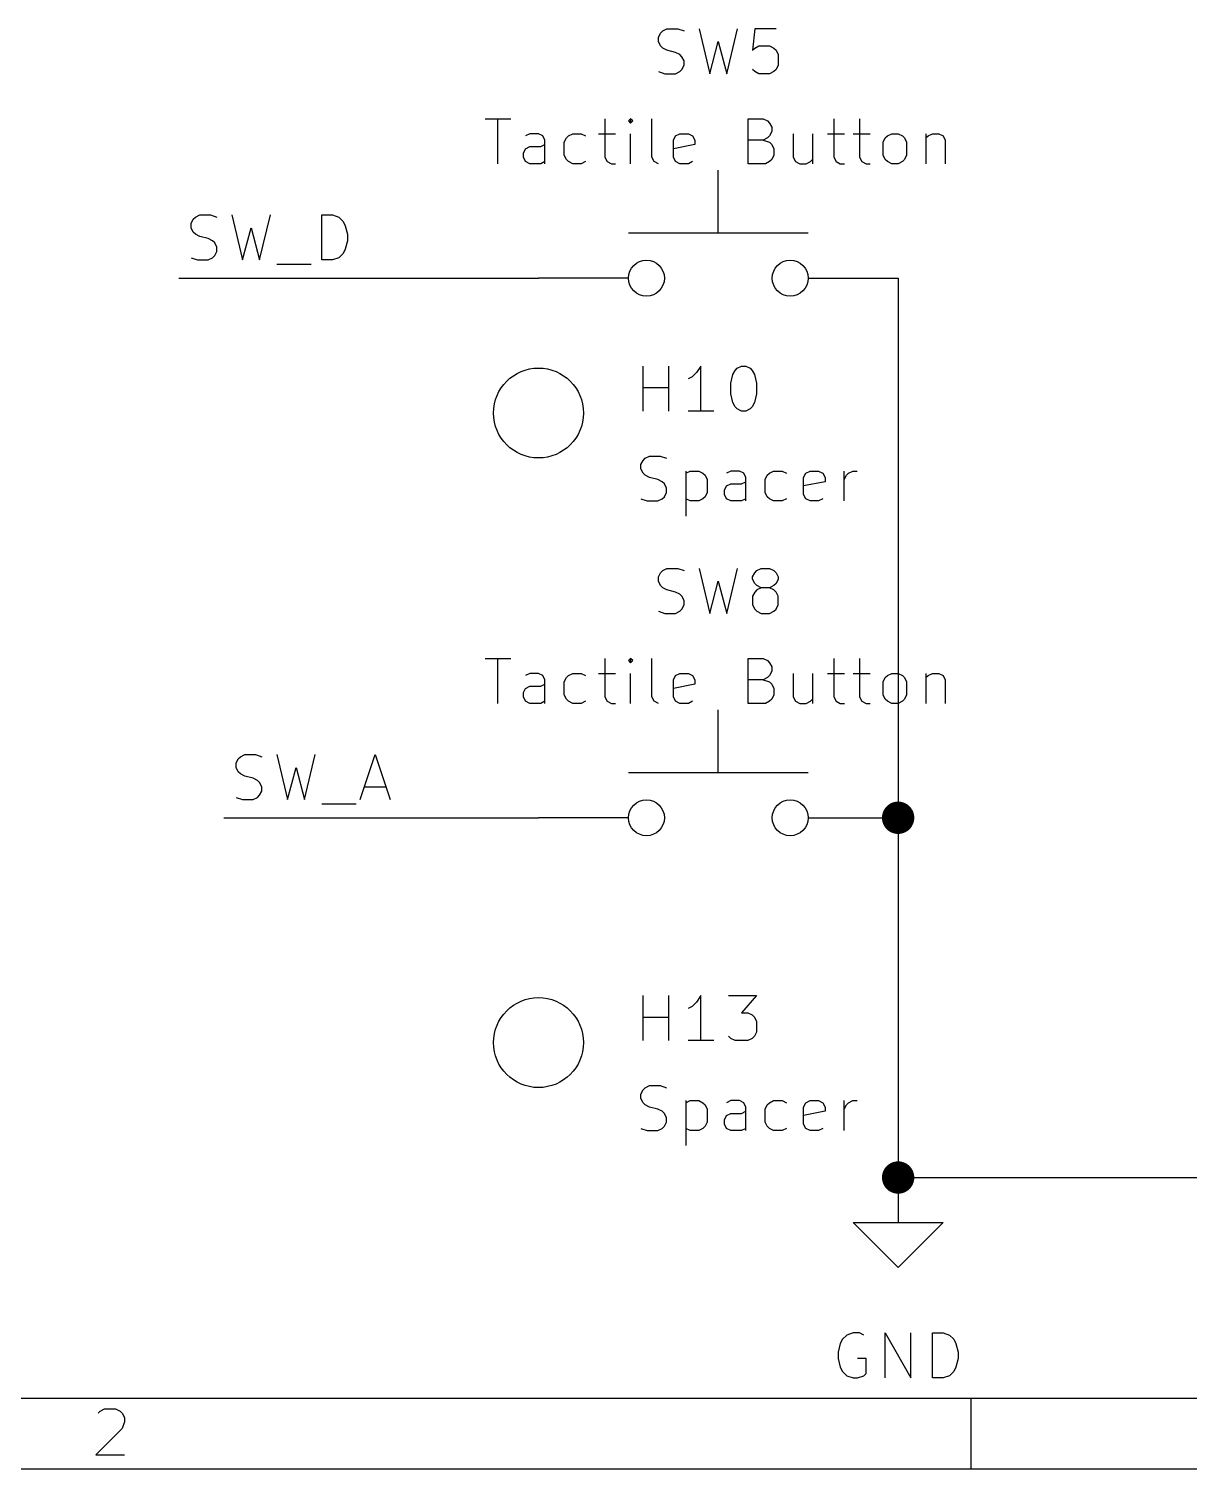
# Model space of a CAD drawing. Extents: x 0.4 to 11.3, y -7.9 to -0.4.
# Drawn here: x 3.283 to 4.574, y -7.874 to -6.273 of the extents above; entities that cross this region are included whole.
import ezdxf

# ---------------------------------------------------------------- set-up
doc = ezdxf.new("R2010")
doc.units = 0
doc.header["$MEASUREMENT"] = 0
for name, color, linetype in [('CYAN2', 4, 'CONTINUOUS'), ('GRAY1', 251, 'CONTINUOUS'), ('GREEN3', 91, 'CONTINUOUS'), ('RED2', 1, 'CONTINUOUS')]:
    doc.layers.add(name, color=color, linetype=linetype)

msp = doc.modelspace()

# ---------------------------------------------------------------- linework, layer by layer
at = {"layer": 'CYAN2', "linetype": 'CONTINUOUS'}
for p, q in [((3.9833, -6.2823), (3.9857, -6.2776)), ((3.9857, -6.2776), (3.9881, -6.2752)), ((3.9881, -6.2752), (3.9929, -6.2728)), ((3.9929, -6.2728), (4.0048, -6.2728)), ((4.0048, -6.2728), (4.0119, -6.2752)), ((4.0286, -6.2728), (4.0405, -6.3228)), ((4.0595, -6.3228), (4.0714, -6.2728)), ((4.0905, -6.2728), (4.0881, -6.2966)), ((4.1143, -6.2728), (4.0905, -6.2728)), ((3.9833, -6.2871), (3.9833, -6.2823)), ((3.9857, -6.2919), (3.9833, -6.2871)), ((3.9881, -6.2942), (3.9857, -6.2919)), ((4.0405, -6.3228), (4.05, -6.2871)), ((4.05, -6.2871), (4.0595, -6.3228)), ((4.0905, -6.2942), (4.0952, -6.2919)), ((4.0952, -6.2919), (4.1071, -6.2919)), ((4.1071, -6.2919), (4.1119, -6.2942)), ((3.9929, -6.2966), (3.9881, -6.2942)), ((4.0024, -6.299), (3.9929, -6.2966)), ((4.0071, -6.3014), (4.0024, -6.299)), ((4.0095, -6.3038), (4.0071, -6.3014)), ((4.0119, -6.3085), (4.0095, -6.3038)), ((4.0119, -6.3133), (4.0119, -6.3085)), ((4.0881, -6.2966), (4.0905, -6.2942)), ((4.1119, -6.2942), (4.1143, -6.2966)), ((4.1143, -6.2966), (4.1167, -6.3014)), ((4.1167, -6.3014), (4.1167, -6.3133)), ((3.9833, -6.3204), (3.9905, -6.3228)), ((3.9905, -6.3228), (4.0024, -6.3228)), ((4.0024, -6.3228), (4.0071, -6.3204)), ((4.0071, -6.3204), (4.0095, -6.318)), ((4.0095, -6.318), (4.0119, -6.3133)), ((4.0905, -6.3204), (4.0881, -6.318)), ((4.0952, -6.3228), (4.0905, -6.3204)), ((4.1071, -6.3228), (4.0952, -6.3228)), ((4.1119, -6.3204), (4.1071, -6.3228)), ((4.1143, -6.318), (4.1119, -6.3204)), ((4.1167, -6.3133), (4.1143, -6.318)), ((3.7905, -6.3728), (3.8191, -6.3728)), ((3.8048, -6.4228), (3.8048, -6.3728)), ((3.9238, -6.3728), (3.9238, -6.4157)), ((3.9524, -6.3728), (3.95, -6.3752)), ((3.9548, -6.3752), (3.9524, -6.3728)), ((3.9524, -6.3728), (3.9524, -6.3776)), ((3.9762, -6.4157), (3.9762, -6.3728)), ((4.0833, -6.4228), (4.0833, -6.3728)), ((4.0833, -6.3728), (4.1, -6.3728)), ((4.1, -6.3728), (4.1048, -6.3752)), ((4.1786, -6.3728), (4.1786, -6.4157)), ((4.2071, -6.3728), (4.2071, -6.4157)), ((3.8405, -6.3895), (3.8357, -6.3919)), ((3.85, -6.3895), (3.8405, -6.3895)), ((3.8548, -6.3919), (3.85, -6.3895)), ((3.8833, -6.3919), (3.8881, -6.3895)), ((3.8881, -6.3895), (3.8976, -6.3895)), ((3.8976, -6.3895), (3.9024, -6.3919)), ((3.9167, -6.3895), (3.9357, -6.3895)), ((3.95, -6.3752), (3.9524, -6.3776)), ((3.9524, -6.3776), (3.9548, -6.3752)), ((3.9524, -6.4228), (3.9524, -6.3895)), ((4.0024, -6.3919), (4.0071, -6.3895)), ((4.0071, -6.3895), (4.0167, -6.3895)), ((4.0167, -6.3895), (4.0214, -6.3919)), ((4.1048, -6.3752), (4.1071, -6.3776)), ((4.1071, -6.3776), (4.1095, -6.3823)), ((4.1095, -6.3871), (4.1071, -6.3919)), ((4.1095, -6.3823), (4.1095, -6.3871)), ((4.1333, -6.3895), (4.1333, -6.4157)), ((4.1548, -6.3895), (4.1548, -6.4228)), ((4.1714, -6.3895), (4.1905, -6.3895)), ((4.2, -6.3895), (4.219, -6.3895)), ((4.2381, -6.3919), (4.2429, -6.3895)), ((4.2429, -6.3895), (4.25, -6.3895)), ((4.25, -6.3895), (4.2548, -6.3919)), ((4.2809, -6.3895), (4.2809, -6.4228)), ((4.2833, -6.3919), (4.2881, -6.3895)), ((4.2881, -6.3895), (4.2952, -6.3895)), ((4.2952, -6.3895), (4.3, -6.3919)), ((3.8357, -6.4061), (3.8405, -6.4038)), ((3.8405, -6.4038), (3.8524, -6.4038)), ((3.8524, -6.4038), (3.8571, -6.4014)), ((3.8571, -6.3966), (3.8548, -6.3919)), ((3.8571, -6.4228), (3.8571, -6.3966)), ((3.8786, -6.399), (3.881, -6.3942)), ((3.8786, -6.4133), (3.8786, -6.399)), ((3.881, -6.3942), (3.8833, -6.3919)), ((4, -6.3966), (4.0024, -6.3919)), ((4, -6.4157), (4, -6.3966)), ((4.0238, -6.4014), (4, -6.4061)), ((4.0214, -6.3919), (4.0238, -6.3966)), ((4.0238, -6.3966), (4.0238, -6.4014)), ((4.1, -6.3966), (4.0833, -6.3966)), ((4.1048, -6.3942), (4.1, -6.3966)), ((4.1, -6.3966), (4.1071, -6.399)), ((4.1071, -6.3919), (4.1048, -6.3942)), ((4.1071, -6.399), (4.1095, -6.4014)), ((4.1095, -6.4014), (4.1119, -6.4061)), ((4.2333, -6.399), (4.2357, -6.3942)), ((4.2333, -6.4133), (4.2333, -6.399)), ((4.2357, -6.3942), (4.2381, -6.3919)), ((4.2548, -6.3919), (4.2571, -6.3942)), ((4.2571, -6.3942), (4.2595, -6.399)), ((4.2595, -6.399), (4.2595, -6.4133)), ((4.2809, -6.3942), (4.2833, -6.3919)), ((4.3, -6.3919), (4.3024, -6.3966)), ((4.3024, -6.3966), (4.3024, -6.4228)), ((3.8333, -6.4109), (3.8357, -6.4061)), ((3.8333, -6.4157), (3.8333, -6.4109)), ((3.8357, -6.4204), (3.8333, -6.4157)), ((3.8405, -6.4228), (3.8357, -6.4204)), ((3.8571, -6.4204), (3.8524, -6.4228)), ((3.881, -6.418), (3.8786, -6.4133)), ((3.8833, -6.4204), (3.881, -6.418)), ((3.8881, -6.4228), (3.8833, -6.4204)), ((3.9024, -6.4204), (3.8976, -6.4228)), ((3.9238, -6.4157), (3.9262, -6.4204)), ((3.9262, -6.4204), (3.931, -6.4228)), ((3.9786, -6.4204), (3.9762, -6.4157)), ((3.9833, -6.4228), (3.9786, -6.4204)), ((4.0024, -6.4204), (4, -6.4157)), ((4.0071, -6.4228), (4.0024, -6.4204)), ((4.0214, -6.4204), (4.0167, -6.4228)), ((4.1071, -6.4204), (4.1024, -6.4228)), ((4.1095, -6.418), (4.1071, -6.4204)), ((4.1119, -6.4133), (4.1095, -6.418)), ((4.1119, -6.4061), (4.1119, -6.4133)), ((4.1333, -6.4157), (4.1357, -6.4204)), ((4.1357, -6.4204), (4.1405, -6.4228)), ((4.1476, -6.4228), (4.1524, -6.4204)), ((4.1524, -6.4204), (4.1548, -6.418)), ((4.1786, -6.4157), (4.181, -6.4204)), ((4.181, -6.4204), (4.1857, -6.4228)), ((4.2071, -6.4157), (4.2095, -6.4204)), ((4.2095, -6.4204), (4.2143, -6.4228)), ((4.2357, -6.418), (4.2333, -6.4133)), ((4.2381, -6.4204), (4.2357, -6.418)), ((4.2429, -6.4228), (4.2381, -6.4204)), ((4.2548, -6.4204), (4.25, -6.4228)), ((4.2571, -6.418), (4.2548, -6.4204)), ((4.2595, -6.4133), (4.2571, -6.418)), ((3.8524, -6.4228), (3.8405, -6.4228)), ((3.8976, -6.4228), (3.8881, -6.4228)), ((3.931, -6.4228), (3.9357, -6.4228)), ((4.0167, -6.4228), (4.0071, -6.4228)), ((4.1024, -6.4228), (4.0833, -6.4228)), ((4.1405, -6.4228), (4.1476, -6.4228)), ((4.1857, -6.4228), (4.1905, -6.4228)), ((4.2143, -6.4228), (4.219, -6.4228)), ((4.25, -6.4228), (4.2429, -6.4228)), ((3.9663, -6.6978), (3.9663, -6.6478)), ((3.9949, -6.6978), (3.9949, -6.6478)), ((4.021, -6.6597), (4.0163, -6.6621)), ((4.0258, -6.6549), (4.021, -6.6597)), ((4.0306, -6.6478), (4.0258, -6.6549)), ((4.0306, -6.6978), (4.0306, -6.6478)), ((4.0639, -6.6669), (4.0663, -6.6573)), ((4.0663, -6.6573), (4.0687, -6.6526)), ((4.0687, -6.6526), (4.071, -6.6502)), ((4.071, -6.6502), (4.0758, -6.6478)), ((4.0758, -6.6478), (4.0806, -6.6478)), ((4.0806, -6.6478), (4.0853, -6.6502)), ((4.0853, -6.6502), (4.0877, -6.6526)), ((4.0877, -6.6526), (4.0901, -6.6573)), ((4.0901, -6.6573), (4.0925, -6.6669)), ((3.9663, -6.6716), (3.9949, -6.6716)), ((4.0639, -6.6788), (4.0639, -6.6669)), ((4.0925, -6.6669), (4.0925, -6.6788)), ((4.0663, -6.6883), (4.0639, -6.6788)), ((4.0687, -6.693), (4.0663, -6.6883)), ((4.071, -6.6954), (4.0687, -6.693)), ((4.0877, -6.693), (4.0853, -6.6954)), ((4.0901, -6.6883), (4.0877, -6.693)), ((4.0925, -6.6788), (4.0901, -6.6883)), ((4.0449, -6.6978), (4.0163, -6.6978)), ((4.0758, -6.6978), (4.071, -6.6954)), ((4.0806, -6.6978), (4.0758, -6.6978)), ((4.0853, -6.6954), (4.0806, -6.6978)), ((3.9639, -6.7573), (3.9663, -6.7526)), ((3.9639, -6.7621), (3.9639, -6.7573)), ((3.9663, -6.7526), (3.9687, -6.7502)), ((3.9687, -6.7502), (3.9734, -6.7478)), ((3.9734, -6.7478), (3.9853, -6.7478)), ((3.9853, -6.7478), (3.9925, -6.7502)), ((3.9663, -6.7669), (3.9639, -6.7621)), ((3.9687, -6.7692), (3.9663, -6.7669)), ((3.9734, -6.7716), (3.9687, -6.7692)), ((3.9829, -6.774), (3.9734, -6.7716)), ((3.9877, -6.7764), (3.9829, -6.774)), ((4.0139, -6.7645), (4.0139, -6.8145)), ((4.0139, -6.7669), (4.0187, -6.7645)), ((4.0187, -6.7645), (4.0282, -6.7645)), ((4.0282, -6.7645), (4.0329, -6.7669)), ((4.0329, -6.7669), (4.0353, -6.7692)), ((4.0353, -6.7692), (4.0377, -6.774)), ((4.0377, -6.774), (4.0377, -6.7883)), ((4.0639, -6.7645), (4.0591, -6.7669)), ((4.0734, -6.7645), (4.0639, -6.7645)), ((4.0782, -6.7669), (4.0734, -6.7645)), ((4.0806, -6.7716), (4.0782, -6.7669)), ((4.0806, -6.7978), (4.0806, -6.7716)), ((4.102, -6.774), (4.1044, -6.7692)), ((4.102, -6.7883), (4.102, -6.774)), ((4.1044, -6.7692), (4.1068, -6.7669)), ((4.1068, -6.7669), (4.1115, -6.7645)), ((4.1115, -6.7645), (4.121, -6.7645)), ((4.121, -6.7645), (4.1258, -6.7669)), ((4.1449, -6.7716), (4.1472, -6.7669)), ((4.1449, -6.7907), (4.1449, -6.7716)), ((4.1472, -6.7669), (4.152, -6.7645)), ((4.152, -6.7645), (4.1615, -6.7645)), ((4.1615, -6.7645), (4.1663, -6.7669)), ((4.1663, -6.7669), (4.1687, -6.7716)), ((4.1687, -6.7716), (4.1687, -6.7764)), ((4.1901, -6.7978), (4.1901, -6.7645)), ((4.1901, -6.774), (4.1925, -6.7692)), ((4.1925, -6.7692), (4.1949, -6.7669)), ((4.1949, -6.7669), (4.1996, -6.7645)), ((4.1996, -6.7645), (4.2044, -6.7645)), ((3.9901, -6.7788), (3.9877, -6.7764)), ((3.9925, -6.7835), (3.9901, -6.7788)), ((3.9901, -6.793), (3.9925, -6.7883)), ((3.9925, -6.7883), (3.9925, -6.7835)), ((4.0377, -6.7883), (4.0353, -6.793)), ((4.0568, -6.7859), (4.0591, -6.7811)), ((4.0568, -6.7907), (4.0568, -6.7859)), ((4.0591, -6.7811), (4.0639, -6.7788)), ((4.0639, -6.7788), (4.0758, -6.7788)), ((4.0758, -6.7788), (4.0806, -6.7764)), ((4.1044, -6.793), (4.102, -6.7883)), ((4.1687, -6.7764), (4.1449, -6.7811)), ((3.9639, -6.7954), (3.971, -6.7978)), ((3.971, -6.7978), (3.9829, -6.7978)), ((3.9829, -6.7978), (3.9877, -6.7954)), ((3.9877, -6.7954), (3.9901, -6.793)), ((4.0187, -6.7978), (4.0139, -6.7954)), ((4.0282, -6.7978), (4.0187, -6.7978)), ((4.0329, -6.7954), (4.0282, -6.7978)), ((4.0353, -6.793), (4.0329, -6.7954)), ((4.0591, -6.7954), (4.0568, -6.7907)), ((4.0639, -6.7978), (4.0591, -6.7954)), ((4.0758, -6.7978), (4.0639, -6.7978)), ((4.0806, -6.7954), (4.0758, -6.7978)), ((4.1068, -6.7954), (4.1044, -6.793)), ((4.1115, -6.7978), (4.1068, -6.7954)), ((4.121, -6.7978), (4.1115, -6.7978)), ((4.1258, -6.7954), (4.121, -6.7978)), ((4.1472, -6.7954), (4.1449, -6.7907)), ((4.152, -6.7978), (4.1472, -6.7954)), ((4.1615, -6.7978), (4.152, -6.7978)), ((4.1663, -6.7954), (4.1615, -6.7978)), ((3.9833, -6.8823), (3.9857, -6.8776)), ((3.9833, -6.8871), (3.9833, -6.8823)), ((3.9857, -6.8776), (3.9881, -6.8752)), ((3.9881, -6.8752), (3.9929, -6.8728)), ((3.9929, -6.8728), (4.0048, -6.8728)), ((4.0048, -6.8728), (4.0119, -6.8752)), ((4.0286, -6.8728), (4.0405, -6.9228)), ((4.0595, -6.9228), (4.0714, -6.8728)), ((4.0881, -6.8823), (4.0905, -6.8776)), ((4.0881, -6.8847), (4.0881, -6.8823)), ((4.0905, -6.8895), (4.0881, -6.8847)), ((4.0905, -6.8776), (4.0929, -6.8752)), ((4.0929, -6.8752), (4.0976, -6.8728)), ((4.0976, -6.8728), (4.1071, -6.8728)), ((4.1071, -6.8728), (4.1119, -6.8752)), ((4.1119, -6.8752), (4.1143, -6.8776)), ((4.1143, -6.8776), (4.1167, -6.8823)), ((4.1167, -6.8847), (4.1143, -6.8895)), ((4.1167, -6.8823), (4.1167, -6.8847)), ((3.9857, -6.8919), (3.9833, -6.8871)), ((3.9881, -6.8942), (3.9857, -6.8919)), ((3.9929, -6.8966), (3.9881, -6.8942)), ((4.0024, -6.899), (3.9929, -6.8966)), ((4.0071, -6.9014), (4.0024, -6.899)), ((4.0095, -6.9038), (4.0071, -6.9014)), ((4.0405, -6.9228), (4.05, -6.8871)), ((4.05, -6.8871), (4.0595, -6.9228)), ((4.0905, -6.899), (4.0881, -6.9038)), ((4.0929, -6.8919), (4.0905, -6.8895)), ((4.0929, -6.8966), (4.0905, -6.899)), ((4.0976, -6.8942), (4.0929, -6.8919)), ((4.0976, -6.8942), (4.0929, -6.8966)), ((4.1071, -6.8942), (4.0976, -6.8942)), ((4.1119, -6.8919), (4.1071, -6.8942)), ((4.1119, -6.8966), (4.1071, -6.8942)), ((4.1143, -6.8895), (4.1119, -6.8919)), ((4.1143, -6.899), (4.1119, -6.8966)), ((4.1167, -6.9038), (4.1143, -6.899)), ((4.0071, -6.9204), (4.0095, -6.918)), ((4.0119, -6.9085), (4.0095, -6.9038)), ((4.0095, -6.918), (4.0119, -6.9133)), ((4.0119, -6.9133), (4.0119, -6.9085)), ((4.0881, -6.9038), (4.0881, -6.9133)), ((4.0881, -6.9133), (4.0905, -6.918)), ((4.0905, -6.918), (4.0929, -6.9204)), ((4.1119, -6.9204), (4.1143, -6.918)), ((4.1143, -6.918), (4.1167, -6.9133)), ((4.1167, -6.9133), (4.1167, -6.9038)), ((3.9833, -6.9204), (3.9905, -6.9228)), ((3.9905, -6.9228), (4.0024, -6.9228)), ((4.0024, -6.9228), (4.0071, -6.9204)), ((4.0929, -6.9204), (4.0976, -6.9228)), ((4.0976, -6.9228), (4.1071, -6.9228)), ((4.1071, -6.9228), (4.1119, -6.9204)), ((3.7905, -6.9728), (3.8191, -6.9728)), ((3.8048, -7.0228), (3.8048, -6.9728)), ((3.9238, -6.9728), (3.9238, -7.0157)), ((3.9524, -6.9728), (3.95, -6.9752)), ((3.95, -6.9752), (3.9524, -6.9776)), ((3.9548, -6.9752), (3.9524, -6.9728)), ((3.9524, -6.9728), (3.9524, -6.9776)), ((3.9524, -6.9776), (3.9548, -6.9752)), ((3.9762, -7.0157), (3.9762, -6.9728)), ((4.0833, -7.0228), (4.0833, -6.9728)), ((4.0833, -6.9728), (4.1, -6.9728)), ((4.1, -6.9728), (4.1048, -6.9752)), ((4.1048, -6.9752), (4.1071, -6.9776)), ((4.1071, -6.9776), (4.1095, -6.9823)), ((4.1095, -6.9823), (4.1095, -6.9871)), ((4.1786, -6.9728), (4.1786, -7.0157)), ((4.2071, -6.9728), (4.2071, -7.0157)), ((3.8405, -6.9895), (3.8357, -6.9919)), ((3.85, -6.9895), (3.8405, -6.9895)), ((3.8548, -6.9919), (3.85, -6.9895)), ((3.8571, -6.9966), (3.8548, -6.9919)), ((3.8571, -7.0228), (3.8571, -6.9966)), ((3.8786, -6.999), (3.881, -6.9942)), ((3.881, -6.9942), (3.8833, -6.9919)), ((3.8833, -6.9919), (3.8881, -6.9895)), ((3.8881, -6.9895), (3.8976, -6.9895)), ((3.8976, -6.9895), (3.9024, -6.9919)), ((3.9167, -6.9895), (3.9357, -6.9895)), ((3.9524, -7.0228), (3.9524, -6.9895)), ((4, -6.9966), (4.0024, -6.9919)), ((4, -7.0157), (4, -6.9966)), ((4.0024, -6.9919), (4.0071, -6.9895)), ((4.0071, -6.9895), (4.0167, -6.9895)), ((4.0167, -6.9895), (4.0214, -6.9919)), ((4.0214, -6.9919), (4.0238, -6.9966)), ((4.0238, -6.9966), (4.0238, -7.0014)), ((4.1, -6.9966), (4.0833, -6.9966)), ((4.1048, -6.9942), (4.1, -6.9966)), ((4.1, -6.9966), (4.1071, -6.999)), ((4.1071, -6.9919), (4.1048, -6.9942)), ((4.1095, -6.9871), (4.1071, -6.9919)), ((4.1333, -6.9895), (4.1333, -7.0157)), ((4.1548, -6.9895), (4.1548, -7.0228)), ((4.1714, -6.9895), (4.1905, -6.9895)), ((4.2, -6.9895), (4.219, -6.9895)), ((4.2333, -6.999), (4.2357, -6.9942)), ((4.2357, -6.9942), (4.2381, -6.9919)), ((4.2381, -6.9919), (4.2429, -6.9895)), ((4.2429, -6.9895), (4.25, -6.9895)), ((4.25, -6.9895), (4.2548, -6.9919)), ((4.2548, -6.9919), (4.2571, -6.9942)), ((4.2571, -6.9942), (4.2595, -6.999)), ((4.2809, -6.9895), (4.2809, -7.0228)), ((4.2809, -6.9942), (4.2833, -6.9919)), ((4.2833, -6.9919), (4.2881, -6.9895)), ((4.2881, -6.9895), (4.2952, -6.9895)), ((4.2952, -6.9895), (4.3, -6.9919)), ((4.3, -6.9919), (4.3024, -6.9966)), ((4.3024, -6.9966), (4.3024, -7.0228)), ((3.8333, -7.0109), (3.8357, -7.0061)), ((3.8333, -7.0157), (3.8333, -7.0109)), ((3.8357, -7.0061), (3.8405, -7.0038)), ((3.8405, -7.0038), (3.8524, -7.0038)), ((3.8524, -7.0038), (3.8571, -7.0014)), ((3.8786, -7.0133), (3.8786, -6.999)), ((3.881, -7.018), (3.8786, -7.0133)), ((4.0238, -7.0014), (4, -7.0061)), ((4.1071, -6.999), (4.1095, -7.0014)), ((4.1095, -7.0014), (4.1119, -7.0061)), ((4.1119, -7.0133), (4.1095, -7.018)), ((4.1119, -7.0061), (4.1119, -7.0133)), ((4.2333, -7.0133), (4.2333, -6.999)), ((4.2357, -7.018), (4.2333, -7.0133)), ((4.2595, -7.0133), (4.2571, -7.018)), ((4.2595, -6.999), (4.2595, -7.0133)), ((3.8357, -7.0204), (3.8333, -7.0157)), ((3.8405, -7.0228), (3.8357, -7.0204)), ((3.8524, -7.0228), (3.8405, -7.0228)), ((3.8571, -7.0204), (3.8524, -7.0228)), ((3.8833, -7.0204), (3.881, -7.018)), ((3.8881, -7.0228), (3.8833, -7.0204)), ((3.8976, -7.0228), (3.8881, -7.0228)), ((3.9024, -7.0204), (3.8976, -7.0228)), ((3.9238, -7.0157), (3.9262, -7.0204)), ((3.9262, -7.0204), (3.931, -7.0228)), ((3.931, -7.0228), (3.9357, -7.0228)), ((3.9786, -7.0204), (3.9762, -7.0157)), ((3.9833, -7.0228), (3.9786, -7.0204)), ((4.0024, -7.0204), (4, -7.0157)), ((4.0071, -7.0228), (4.0024, -7.0204)), ((4.0167, -7.0228), (4.0071, -7.0228)), ((4.0214, -7.0204), (4.0167, -7.0228)), ((4.1024, -7.0228), (4.0833, -7.0228)), ((4.1071, -7.0204), (4.1024, -7.0228)), ((4.1095, -7.018), (4.1071, -7.0204)), ((4.1333, -7.0157), (4.1357, -7.0204)), ((4.1357, -7.0204), (4.1405, -7.0228)), ((4.1405, -7.0228), (4.1476, -7.0228)), ((4.1476, -7.0228), (4.1524, -7.0204)), ((4.1524, -7.0204), (4.1548, -7.018)), ((4.1786, -7.0157), (4.181, -7.0204)), ((4.181, -7.0204), (4.1857, -7.0228)), ((4.1857, -7.0228), (4.1905, -7.0228)), ((4.2071, -7.0157), (4.2095, -7.0204)), ((4.2095, -7.0204), (4.2143, -7.0228)), ((4.2143, -7.0228), (4.219, -7.0228)), ((4.2381, -7.0204), (4.2357, -7.018)), ((4.2429, -7.0228), (4.2381, -7.0204)), ((4.25, -7.0228), (4.2429, -7.0228)), ((4.2548, -7.0204), (4.25, -7.0228)), ((4.2571, -7.018), (4.2548, -7.0204)), ((3.9663, -7.3978), (3.9663, -7.3478)), ((3.9949, -7.3978), (3.9949, -7.3478)), ((4.0306, -7.3478), (4.0258, -7.3549)), ((4.0306, -7.3978), (4.0306, -7.3478)), ((4.0615, -7.3478), (4.0925, -7.3478)), ((4.0925, -7.3478), (4.0758, -7.3669)), ((4.021, -7.3597), (4.0163, -7.3621)), ((4.0258, -7.3549), (4.021, -7.3597)), ((4.0758, -7.3669), (4.0829, -7.3669)), ((4.0829, -7.3669), (4.0877, -7.3692)), ((3.9663, -7.3716), (3.9949, -7.3716)), ((4.0877, -7.3692), (4.0901, -7.3716)), ((4.0901, -7.3716), (4.0925, -7.3764)), ((4.0925, -7.3764), (4.0925, -7.3883)), ((4.0449, -7.3978), (4.0163, -7.3978)), ((4.0639, -7.3954), (4.0615, -7.393)), ((4.0687, -7.3978), (4.0639, -7.3954)), ((4.0829, -7.3978), (4.0687, -7.3978)), ((4.0877, -7.3954), (4.0829, -7.3978)), ((4.0901, -7.393), (4.0877, -7.3954)), ((4.0925, -7.3883), (4.0901, -7.393)), ((3.9639, -7.4573), (3.9663, -7.4526)), ((3.9639, -7.4621), (3.9639, -7.4573)), ((3.9663, -7.4669), (3.9639, -7.4621)), ((3.9663, -7.4526), (3.9687, -7.4502)), ((3.9687, -7.4502), (3.9734, -7.4478)), ((3.9734, -7.4478), (3.9853, -7.4478)), ((3.9853, -7.4478), (3.9925, -7.4502)), ((3.9687, -7.4692), (3.9663, -7.4669)), ((3.9734, -7.4716), (3.9687, -7.4692)), ((3.9829, -7.474), (3.9734, -7.4716)), ((3.9877, -7.4764), (3.9829, -7.474)), ((3.9901, -7.4788), (3.9877, -7.4764)), ((3.9925, -7.4835), (3.9901, -7.4788)), ((4.0139, -7.4645), (4.0139, -7.5145)), ((4.0139, -7.4669), (4.0187, -7.4645)), ((4.0187, -7.4645), (4.0282, -7.4645)), ((4.0282, -7.4645), (4.0329, -7.4669)), ((4.0329, -7.4669), (4.0353, -7.4692)), ((4.0353, -7.4692), (4.0377, -7.474)), ((4.0377, -7.474), (4.0377, -7.4883)), ((4.0639, -7.4645), (4.0591, -7.4669)), ((4.0591, -7.4811), (4.0639, -7.4788)), ((4.0734, -7.4645), (4.0639, -7.4645)), ((4.0639, -7.4788), (4.0758, -7.4788)), ((4.0782, -7.4669), (4.0734, -7.4645)), ((4.0758, -7.4788), (4.0806, -7.4764)), ((4.0806, -7.4716), (4.0782, -7.4669)), ((4.0806, -7.4978), (4.0806, -7.4716)), ((4.102, -7.474), (4.1044, -7.4692)), ((4.102, -7.4883), (4.102, -7.474)), ((4.1044, -7.4692), (4.1068, -7.4669)), ((4.1068, -7.4669), (4.1115, -7.4645)), ((4.1115, -7.4645), (4.121, -7.4645)), ((4.121, -7.4645), (4.1258, -7.4669)), ((4.1449, -7.4716), (4.1472, -7.4669)), ((4.1449, -7.4907), (4.1449, -7.4716)), ((4.1687, -7.4764), (4.1449, -7.4811)), ((4.1472, -7.4669), (4.152, -7.4645)), ((4.152, -7.4645), (4.1615, -7.4645)), ((4.1615, -7.4645), (4.1663, -7.4669)), ((4.1663, -7.4669), (4.1687, -7.4716)), ((4.1687, -7.4716), (4.1687, -7.4764)), ((4.1901, -7.4978), (4.1901, -7.4645)), ((4.1901, -7.474), (4.1925, -7.4692)), ((4.1925, -7.4692), (4.1949, -7.4669)), ((4.1949, -7.4669), (4.1996, -7.4645)), ((4.1996, -7.4645), (4.2044, -7.4645)), ((3.9877, -7.4954), (3.9901, -7.493)), ((3.9901, -7.493), (3.9925, -7.4883)), ((3.9925, -7.4883), (3.9925, -7.4835)), ((4.0353, -7.493), (4.0329, -7.4954)), ((4.0377, -7.4883), (4.0353, -7.493)), ((4.0568, -7.4859), (4.0591, -7.4811)), ((4.0568, -7.4907), (4.0568, -7.4859)), ((4.0591, -7.4954), (4.0568, -7.4907)), ((4.1044, -7.493), (4.102, -7.4883)), ((4.1068, -7.4954), (4.1044, -7.493)), ((4.1472, -7.4954), (4.1449, -7.4907)), ((3.9639, -7.4954), (3.971, -7.4978)), ((3.971, -7.4978), (3.9829, -7.4978)), ((3.9829, -7.4978), (3.9877, -7.4954)), ((4.0187, -7.4978), (4.0139, -7.4954)), ((4.0282, -7.4978), (4.0187, -7.4978)), ((4.0329, -7.4954), (4.0282, -7.4978)), ((4.0639, -7.4978), (4.0591, -7.4954)), ((4.0758, -7.4978), (4.0639, -7.4978)), ((4.0806, -7.4954), (4.0758, -7.4978)), ((4.1115, -7.4978), (4.1068, -7.4954)), ((4.121, -7.4978), (4.1115, -7.4978)), ((4.1258, -7.4954), (4.121, -7.4978)), ((4.152, -7.4978), (4.1472, -7.4954)), ((4.1615, -7.4978), (4.152, -7.4978)), ((4.1663, -7.4954), (4.1615, -7.4978)), ((4.1857, -7.7347), (4.1833, -7.7442)), ((4.1881, -7.7299), (4.1857, -7.7347)), ((4.1929, -7.7252), (4.1881, -7.7299)), ((4.2, -7.7228), (4.1929, -7.7252)), ((4.2071, -7.7228), (4.2, -7.7228)), ((4.2119, -7.7252), (4.2071, -7.7228)), ((4.2357, -7.7728), (4.2357, -7.7228)), ((4.2357, -7.7228), (4.2643, -7.7728)), ((4.2643, -7.7728), (4.2643, -7.7228)), ((4.2881, -7.7728), (4.2881, -7.7228)), ((4.2881, -7.7228), (4.3, -7.7228)), ((4.3, -7.7228), (4.3071, -7.7252)), ((4.3071, -7.7252), (4.3119, -7.7299)), ((4.3119, -7.7299), (4.3143, -7.7347)), ((4.3143, -7.7347), (4.3167, -7.7442)), ((4.1833, -7.7442), (4.1833, -7.7514)), ((4.3167, -7.7442), (4.3167, -7.7514)), ((4.1833, -7.7514), (4.1857, -7.7609)), ((4.1857, -7.7609), (4.1881, -7.7657)), ((4.1881, -7.7657), (4.1929, -7.7704)), ((4.2143, -7.7514), (4.2048, -7.7514)), ((4.2143, -7.768), (4.2143, -7.7514)), ((4.3119, -7.7657), (4.3071, -7.7704)), ((4.3143, -7.7609), (4.3119, -7.7657)), ((4.3167, -7.7514), (4.3143, -7.7609)), ((4.1929, -7.7704), (4.2, -7.7728)), ((4.2, -7.7728), (4.2048, -7.7728)), ((4.2048, -7.7728), (4.2119, -7.7704)), ((4.2119, -7.7704), (4.2143, -7.768)), ((4.3, -7.7728), (4.2881, -7.7728)), ((4.3071, -7.7704), (4.3, -7.7728))]:
    msp.add_line(p, q, dxfattribs=at)
at = {"layer": 'GRAY1', "linetype": 'CONTINUOUS'}
for p, q in [((3.4636, -6.4893), (3.466, -6.4846)), ((3.466, -6.4846), (3.4684, -6.4822)), ((3.4684, -6.4822), (3.4732, -6.4798)), ((3.4732, -6.4798), (3.4851, -6.4798)), ((3.4851, -6.4798), (3.4922, -6.4822)), ((3.5089, -6.4798), (3.5208, -6.5298)), ((3.5398, -6.5298), (3.5517, -6.4798)), ((3.6089, -6.5298), (3.6089, -6.4798)), ((3.6089, -6.4798), (3.6208, -6.4798)), ((3.6208, -6.4798), (3.6279, -6.4822)), ((3.6279, -6.4822), (3.6327, -6.4869)), ((3.4636, -6.4941), (3.4636, -6.4893)), ((3.466, -6.4988), (3.4636, -6.4941)), ((3.4684, -6.5012), (3.466, -6.4988)), ((3.4732, -6.5036), (3.4684, -6.5012)), ((3.5208, -6.5298), (3.5303, -6.4941)), ((3.5303, -6.4941), (3.5398, -6.5298)), ((3.6327, -6.4869), (3.6351, -6.4917)), ((3.6351, -6.4917), (3.6374, -6.5012)), ((3.6374, -6.5012), (3.6374, -6.5084)), ((3.4827, -6.506), (3.4732, -6.5036)), ((3.4874, -6.5084), (3.4827, -6.506)), ((3.4898, -6.5108), (3.4874, -6.5084)), ((3.4922, -6.5155), (3.4898, -6.5108)), ((3.4922, -6.5203), (3.4922, -6.5155)), ((3.6351, -6.5179), (3.6327, -6.5227)), ((3.6374, -6.5084), (3.6351, -6.5179)), ((3.4636, -6.5274), (3.4708, -6.5298)), ((3.4708, -6.5298), (3.4827, -6.5298)), ((3.4827, -6.5298), (3.4874, -6.5274)), ((3.4874, -6.5274), (3.4898, -6.525)), ((3.4898, -6.525), (3.4922, -6.5203)), ((3.6208, -6.5298), (3.6089, -6.5298)), ((3.6279, -6.5274), (3.6208, -6.5298)), ((3.6327, -6.5227), (3.6279, -6.5274)), ((3.5589, -6.5346), (3.597, -6.5346)), ((3.5136, -7.0893), (3.516, -7.0846)), ((3.5136, -7.0941), (3.5136, -7.0893)), ((3.516, -7.0988), (3.5136, -7.0941)), ((3.516, -7.0846), (3.5184, -7.0822)), ((3.5184, -7.0822), (3.5232, -7.0798)), ((3.5232, -7.0798), (3.5351, -7.0798)), ((3.5351, -7.0798), (3.5422, -7.0822)), ((3.5589, -7.0798), (3.5708, -7.1298)), ((3.5708, -7.1298), (3.5803, -7.0941)), ((3.5803, -7.0941), (3.5898, -7.1298)), ((3.5898, -7.1298), (3.6017, -7.0798)), ((3.6517, -7.1298), (3.6684, -7.0798)), ((3.6684, -7.0798), (3.6851, -7.1298)), ((3.5184, -7.1012), (3.516, -7.0988)), ((3.5232, -7.1036), (3.5184, -7.1012)), ((3.5327, -7.106), (3.5232, -7.1036)), ((3.5374, -7.1084), (3.5327, -7.106)), ((3.5398, -7.1108), (3.5374, -7.1084)), ((3.5374, -7.1274), (3.5398, -7.125)), ((3.5422, -7.1155), (3.5398, -7.1108)), ((3.5398, -7.125), (3.5422, -7.1203)), ((3.5422, -7.1203), (3.5422, -7.1155)), ((3.6565, -7.1155), (3.6803, -7.1155)), ((3.5136, -7.1274), (3.5208, -7.1298)), ((3.5208, -7.1298), (3.5327, -7.1298)), ((3.5327, -7.1298), (3.5374, -7.1274)), ((3.6089, -7.1346), (3.647, -7.1346))]:
    msp.add_line(p, q, dxfattribs=at)
at = {"layer": 'GREEN3', "linetype": 'CONTINUOUS'}
for p, q in [((3.45, -6.55), (3.85, -6.55)), ((4.25, -6.55), (4.25, -7.15)), ((3.5, -7.15), (3.85, -7.15)), ((4.25, -7.15), (4.25, -7.55)), ((4.25, -7.55), (5.3, -7.55))]:
    msp.add_line(p, q, dxfattribs=at)
at = {"layer": 'GREEN3', "const_width": 0.018}
for points in [[(4.241, -7.15, 1), (4.259, -7.15, 1)], [(4.241, -7.55, 1), (4.259, -7.55, 1)]]:
    msp.add_lwpolyline(points, format="xyb", close=True, dxfattribs=at)
at = {"layer": 'RED2', "linetype": 'CONTINUOUS'}
for p, q in [((4.05, -6.5), (4.05, -6.43)), ((4.15, -6.5), (3.95, -6.5)), ((3.95, -6.55), (3.85, -6.55)), ((4.15, -6.55), (4.25, -6.55)), ((4.05, -7.1), (4.05, -7.03)), ((4.15, -7.1), (3.95, -7.1)), ((3.95, -7.15), (3.85, -7.15)), ((4.15, -7.15), (4.25, -7.15)), ((4.25, -7.55), (4.25, -7.6)), ((4.25, -7.65), (4.2, -7.6)), ((4.2, -7.6), (4.25, -7.6)), ((4.25, -7.6), (4.3, -7.6)), ((4.3, -7.6), (4.25, -7.65)), ((11.2206, -7.7956), (0.4724, -7.7956)), ((4.3307, -7.7956), (4.3307, -7.8743)), ((3.3601, -7.812), (3.3625, -7.8096)), ((3.3625, -7.8096), (3.3674, -7.8071)), ((3.3674, -7.8071), (3.3796, -7.8071)), ((3.3796, -7.8071), (3.3845, -7.8096)), ((3.3845, -7.8096), (3.3869, -7.812)), ((3.3869, -7.812), (3.3893, -7.8169)), ((3.3869, -7.8291), (3.3576, -7.8583)), ((3.3893, -7.8217), (3.3869, -7.8291)), ((3.3893, -7.8169), (3.3893, -7.8217)), ((3.3576, -7.8583), (3.3893, -7.8583)), ((11.2993, -7.8743), (0.3937, -7.8743))]:
    msp.add_line(p, q, dxfattribs=at)
at = {"layer": 'RED2'}
for centre, radius in [((3.97, -6.55), 0.02), ((4.13, -6.55), 0.02), ((3.85, -6.7), 0.05), ((3.97, -7.15), 0.02), ((4.13, -7.15), 0.02), ((3.85, -7.4), 0.05)]:
    msp.add_circle(centre, radius, dxfattribs=at)

doc.saveas('drawing.dxf')
